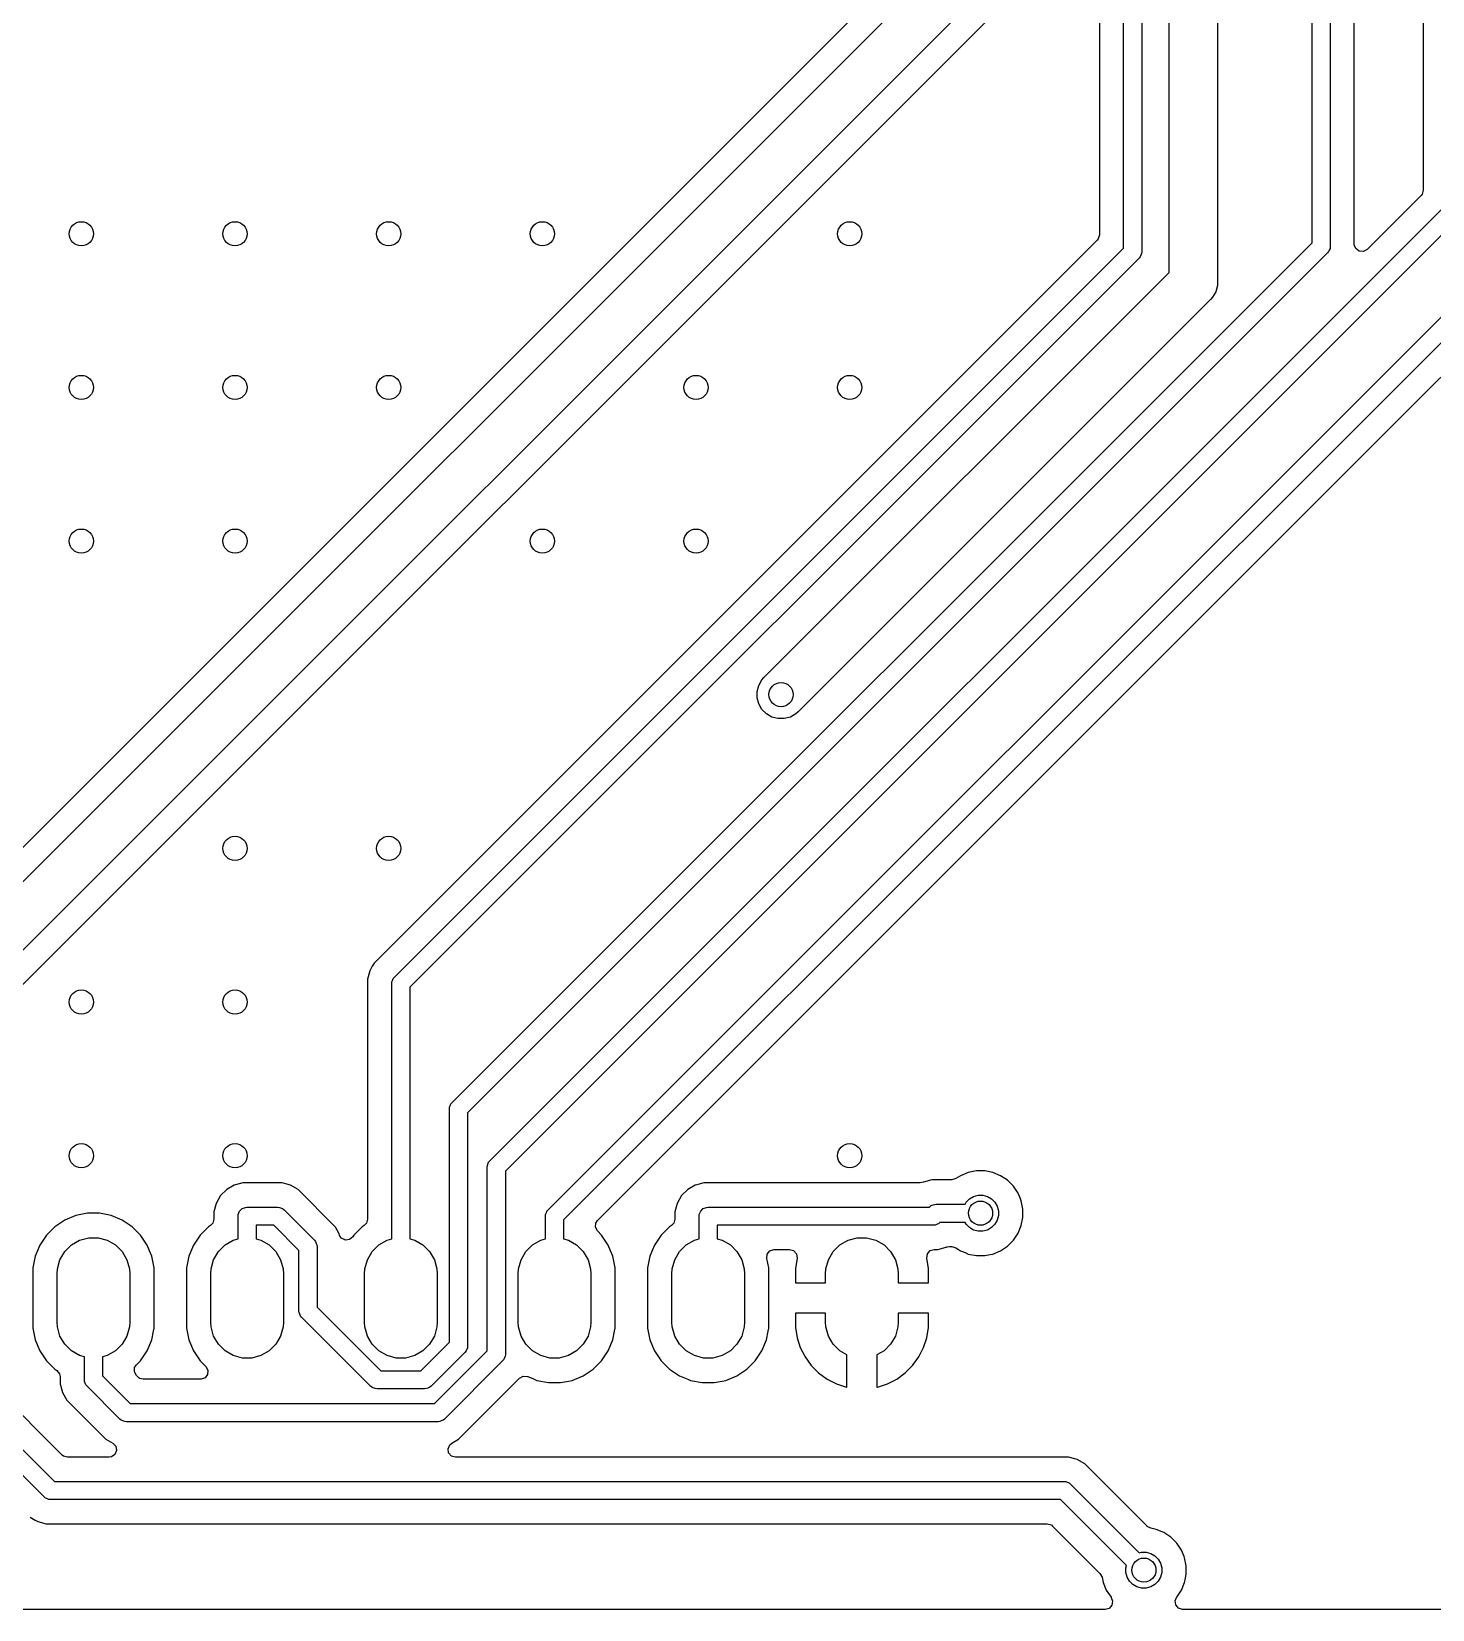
# Model space of a CAD drawing. Extents: x 2.6 to 14.2, y -9.4 to -3.8.
# Drawn here: x 4.451 to 5.362, y -9.426 to -8.399 of the extents above; entities that cross this region are included whole.
import ezdxf

# ---------------------------------------------------------------- set-up
doc = ezdxf.new("R2010")
doc.units = 0
doc.header["$MEASUREMENT"] = 0
doc.layers.add('BLACK', color=7, linetype='CONTINUOUS')

msp = doc.modelspace()

# ---------------------------------------------------------------- linework, layer by layer
at = {"layer": 'BLACK', "linetype": 'CONTINUOUS'}
for p, q in [((5.191, -8.5557), (5.191, -6.9272)), ((5.2225, -6.9338), (5.2225, -8.5622)), ((5.3564, -7.3714), (5.3564, -8.5021)), ((5.284, -8.5364), (5.284, -7.5543)), ((5.2958, -7.5543), (5.2958, -8.5388)), ((5.3115, -8.5372), (5.3115, -7.5628)), ((4.7869, -9.1657), (5.858, -8.0946)), ((5.868, -8.1013), (4.797, -9.1723)), ((5.3501, -8.6416), (5.8812, -8.1104)), ((4.3947, -9.0026), (5.1122, -8.2851)), ((5.139, -8.3028), (4.4123, -9.0295)), ((5.1614, -8.5398), (5.1614, -8.3024)), ((5.1732, -8.3024), (5.1732, -8.5422)), ((4.4213, -9.0428), (5.1373, -8.3268)), ((5.1457, -8.3302), (5.1457, -8.5312)), ((4.9884, -8.3865), (4.3896, -8.9854)), ((5.3564, -8.5021), (5.3556, -8.5047)), ((4.749, -9.1339), (5.3722, -8.5107)), ((5.355, -8.5056), (5.3199, -8.5407)), ((5.3556, -8.5047), (5.355, -8.5056)), ((5.3823, -8.5173), (4.7591, -9.1405)), ((5.1457, -8.5312), (5.1449, -8.5338)), ((5.1442, -8.5346), (4.6738, -9.0051)), ((4.6869, -9.0143), (5.1614, -8.5398)), ((4.7244, -9.0959), (5.284, -8.5364)), ((5.294, -8.543), (4.7345, -9.1026)), ((5.1449, -8.5338), (5.1442, -8.5346)), ((5.1731, -8.5433), (5.1722, -8.5455)), ((5.1732, -8.5422), (5.1731, -8.5433)), ((5.2948, -8.5421), (5.294, -8.543)), ((5.2951, -8.5412), (5.2948, -8.5421)), ((5.2957, -8.54), (5.2951, -8.5412)), ((5.2958, -8.5388), (5.2957, -8.54)), ((5.3115, -8.5376), (5.3115, -8.5372)), ((5.3125, -8.5401), (5.3115, -8.5376)), ((5.3147, -8.5418), (5.3125, -8.5401)), ((5.3175, -8.542), (5.3147, -8.5418)), ((5.3199, -8.5407), (5.3175, -8.542)), ((5.1715, -8.5464), (4.697, -9.0209)), ((5.1722, -8.5455), (5.1715, -8.5464)), ((4.9274, -8.8193), (5.191, -8.5557)), ((5.2224, -8.5642), (5.2213, -8.5682)), ((5.2225, -8.5622), (5.2224, -8.5642)), ((5.2179, -8.5733), (4.9497, -8.8416)), ((5.2193, -8.5718), (5.2179, -8.5733)), ((5.2213, -8.5682), (5.2193, -8.5718)), ((4.819, -9.1726), (5.3501, -8.6416)), ((4.924, -8.8244), (4.926, -8.8208)), ((4.926, -8.8208), (4.9274, -8.8193)), ((4.9229, -8.8284), (4.924, -8.8244)), ((4.9229, -8.8325), (4.9229, -8.8284)), ((4.924, -8.8365), (4.9229, -8.8325)), ((4.926, -8.84), (4.924, -8.8365)), ((4.929, -8.8429), (4.926, -8.84)), ((4.9497, -8.8416), (4.9481, -8.8429)), ((4.9325, -8.845), (4.929, -8.8429)), ((4.9365, -8.846), (4.9325, -8.845)), ((4.9406, -8.846), (4.9365, -8.846)), ((4.9446, -8.845), (4.9406, -8.846)), ((4.9481, -8.8429), (4.9446, -8.845)), ((4.6738, -9.0051), (4.6725, -9.0072)), ((4.6738, -9.0051), (4.6738, -9.0051)), ((4.6709, -9.0101), (4.6694, -9.0156)), ((4.6694, -9.0156), (4.6694, -9.0156)), ((4.6694, -9.0156), (4.6694, -9.1718)), ((4.672, -9.0081), (4.6709, -9.0101)), ((4.6725, -9.0072), (4.672, -9.0081)), ((4.6857, -9.0164), (4.6862, -9.0151)), ((4.6862, -9.0151), (4.6869, -9.0143)), ((4.6852, -9.0184), (4.6853, -9.0173)), ((4.6852, -9.1847), (4.6852, -9.0184)), ((4.6853, -9.0173), (4.6857, -9.0164)), ((4.697, -9.0209), (4.697, -9.1847)), ((4.7228, -9.099), (4.7231, -9.0981)), ((4.7231, -9.0981), (4.7237, -9.0968)), ((4.7237, -9.0968), (4.7244, -9.0959)), ((4.7227, -9.1001), (4.7228, -9.099)), ((4.7227, -9.2519), (4.7227, -9.1001)), ((4.7345, -9.1026), (4.7345, -9.2543)), ((4.7472, -9.138), (4.7474, -9.1369)), ((4.7472, -9.2575), (4.7472, -9.138)), ((4.7474, -9.1369), (4.748, -9.1354)), ((4.748, -9.1354), (4.7482, -9.1348)), ((4.7482, -9.1348), (4.749, -9.1339)), ((4.5827, -9.1497), (4.5778, -9.1525)), ((4.5836, -9.1494), (4.5827, -9.1497)), ((4.5883, -9.1482), (4.5836, -9.1494)), ((4.594, -9.1482), (4.5883, -9.1482)), ((4.6138, -9.1482), (4.594, -9.1482)), ((4.6154, -9.1486), (4.6138, -9.1482)), ((4.6169, -9.149), (4.6154, -9.1486)), ((4.6193, -9.1497), (4.6169, -9.149)), ((4.6169, -9.149), (4.6169, -9.149)), ((4.6242, -9.1525), (4.6193, -9.1497)), ((4.6193, -9.1497), (4.6193, -9.1497)), ((4.7591, -9.1405), (4.7591, -9.2599)), ((4.8827, -9.1497), (4.8778, -9.1525)), ((4.8836, -9.1494), (4.8827, -9.1497)), ((4.8883, -9.1482), (4.8836, -9.1494)), ((4.894, -9.1482), (4.8883, -9.1482)), ((5.0291, -9.1482), (4.894, -9.1482)), ((5.031, -9.1478), (5.0291, -9.1482)), ((5.0311, -9.1477), (5.031, -9.1478)), ((5.0367, -9.1463), (5.0311, -9.1477)), ((5.0496, -9.1463), (5.0367, -9.1463)), ((5.0497, -9.1463), (5.0496, -9.1463)), ((5.0523, -9.1454), (5.0497, -9.1463)), ((5.0552, -9.1435), (5.0523, -9.1454)), ((5.0602, -9.1414), (5.0552, -9.1435)), ((5.0552, -9.1435), (5.0552, -9.1435)), ((5.0656, -9.1404), (5.0602, -9.1414)), ((5.0602, -9.1414), (5.0602, -9.1414)), ((5.071, -9.1404), (5.0656, -9.1404)), ((5.0656, -9.1404), (5.0656, -9.1404)), ((5.0763, -9.1414), (5.071, -9.1404)), ((5.071, -9.1404), (5.071, -9.1404)), ((5.0813, -9.1435), (5.0763, -9.1414)), ((5.0763, -9.1414), (5.0763, -9.1414)), ((5.0859, -9.1465), (5.0813, -9.1435)), ((5.0813, -9.1435), (5.0813, -9.1435)), ((5.0897, -9.1504), (5.0859, -9.1465)), ((5.0859, -9.1465), (5.0859, -9.1465)), ((4.5738, -9.1565), (4.5709, -9.1615)), ((4.5778, -9.1525), (4.5738, -9.1565)), ((4.5738, -9.1565), (4.5738, -9.1565)), ((4.5778, -9.1525), (4.5778, -9.1525)), ((4.648, -9.1763), (4.6242, -9.1525)), ((4.6242, -9.1525), (4.6242, -9.1525)), ((4.8738, -9.1565), (4.8709, -9.1615)), ((4.8778, -9.1525), (4.8738, -9.1565)), ((4.8738, -9.1565), (4.8738, -9.1565)), ((4.8778, -9.1525), (4.8778, -9.1525)), ((5.0589, -9.1608), (5.0611, -9.1586)), ((5.0611, -9.1586), (5.0638, -9.157)), ((5.0638, -9.157), (5.0667, -9.1562)), ((5.0667, -9.1562), (5.0698, -9.1562)), ((5.0698, -9.1562), (5.0728, -9.157)), ((5.0728, -9.157), (5.0755, -9.1586)), ((5.0755, -9.1586), (5.0776, -9.1608)), ((5.0927, -9.1549), (5.0897, -9.1504)), ((5.0897, -9.1504), (5.0897, -9.1504)), ((5.0943, -9.1586), (5.0927, -9.1549)), ((5.0927, -9.1549), (5.0927, -9.1549)), ((5.0948, -9.1599), (5.0943, -9.1586)), ((5.0959, -9.1652), (5.0948, -9.1599)), ((5.0948, -9.1599), (5.0948, -9.1599)), ((5.0948, -9.1599), (5.0948, -9.1599)), ((4.4796, -9.1694), (4.4724, -9.1724)), ((4.4872, -9.1679), (4.4796, -9.1694)), ((4.4796, -9.1694), (4.4796, -9.1694)), ((4.495, -9.1679), (4.4872, -9.1679)), ((4.4872, -9.1679), (4.4872, -9.1679)), ((4.5026, -9.1694), (4.495, -9.1679)), ((4.495, -9.1679), (4.495, -9.1679)), ((4.5098, -9.1724), (4.5026, -9.1694)), ((4.5026, -9.1694), (4.5026, -9.1694)), ((4.5709, -9.1615), (4.5694, -9.167)), ((4.5694, -9.167), (4.5694, -9.167)), ((4.5694, -9.167), (4.5694, -9.1718)), ((4.5709, -9.1615), (4.5709, -9.1615)), ((4.5852, -9.1698), (4.5853, -9.1687)), ((4.5852, -9.1847), (4.5852, -9.1698)), ((4.5853, -9.1687), (4.5862, -9.1666)), ((4.5862, -9.1666), (4.5878, -9.1649)), ((4.5878, -9.1649), (4.59, -9.1641)), ((4.59, -9.1641), (4.5911, -9.1639)), ((4.5911, -9.1639), (4.6109, -9.1639)), ((4.6109, -9.1639), (4.6121, -9.1641)), ((4.6121, -9.1641), (4.6129, -9.1644)), ((4.6129, -9.1644), (4.6142, -9.1649)), ((4.6142, -9.1649), (4.6151, -9.1657)), ((4.6151, -9.1657), (4.6349, -9.1855)), ((4.7852, -9.1698), (4.7853, -9.1687)), ((4.7852, -9.1847), (4.7852, -9.1698)), ((4.7853, -9.1687), (4.786, -9.167)), ((4.786, -9.167), (4.7862, -9.1666)), ((4.7862, -9.1666), (4.7869, -9.1657)), ((4.8709, -9.1615), (4.8694, -9.167)), ((4.8694, -9.167), (4.8694, -9.167)), ((4.8694, -9.167), (4.8694, -9.1718)), ((4.8709, -9.1615), (4.8709, -9.1615)), ((4.8852, -9.1698), (4.8853, -9.1687)), ((4.8852, -9.1847), (4.8852, -9.1698)), ((4.8853, -9.1687), (4.8862, -9.1666)), ((4.8862, -9.1666), (4.8878, -9.1649)), ((4.8878, -9.1649), (4.89, -9.1641)), ((4.89, -9.1641), (4.8911, -9.1639)), ((4.8911, -9.1639), (5.0352, -9.1639)), ((5.0352, -9.1639), (5.0353, -9.1638)), ((5.0353, -9.1638), (5.0362, -9.163)), ((5.0362, -9.163), (5.0375, -9.1625)), ((5.0375, -9.1625), (5.0384, -9.1622)), ((5.0384, -9.1622), (5.0395, -9.162)), ((5.0395, -9.162), (5.0582, -9.162)), ((5.0582, -9.162), (5.0589, -9.1608)), ((5.0776, -9.1608), (5.0792, -9.1634)), ((5.0792, -9.1634), (5.08, -9.1664)), ((5.08, -9.1695), (5.0792, -9.1725)), ((5.08, -9.1664), (5.08, -9.1695)), ((5.0959, -9.1707), (5.0959, -9.1652)), ((5.0959, -9.1652), (5.0959, -9.1652)), ((4.466, -9.1767), (4.4605, -9.1822)), ((4.4724, -9.1724), (4.466, -9.1767)), ((4.466, -9.1767), (4.466, -9.1767)), ((4.4724, -9.1724), (4.4724, -9.1724)), ((4.5162, -9.1767), (4.5098, -9.1724)), ((4.5098, -9.1724), (4.5098, -9.1724)), ((4.5217, -9.1822), (4.5162, -9.1767)), ((4.5162, -9.1767), (4.5162, -9.1767)), ((4.566, -9.1767), (4.5605, -9.1822)), ((4.5673, -9.1759), (4.566, -9.1767)), ((4.566, -9.1767), (4.566, -9.1767)), ((4.5687, -9.1745), (4.5673, -9.1759)), ((4.5694, -9.1718), (4.5687, -9.1745)), ((4.6085, -9.1758), (4.597, -9.1758)), ((4.597, -9.1758), (4.597, -9.1847)), ((4.6248, -9.1921), (4.6085, -9.1758)), ((4.6483, -9.1767), (4.648, -9.1763)), ((4.648, -9.1763), (4.648, -9.1763)), ((4.6485, -9.1771), (4.6483, -9.1767)), ((4.6509, -9.1813), (4.6485, -9.1771)), ((4.666, -9.1767), (4.6605, -9.1822)), ((4.6673, -9.1759), (4.666, -9.1767)), ((4.666, -9.1767), (4.666, -9.1767)), ((4.6687, -9.1745), (4.6673, -9.1759)), ((4.6694, -9.1718), (4.6687, -9.1745)), ((4.797, -9.1723), (4.797, -9.1847)), ((4.8177, -9.1771), (4.8179, -9.1743)), ((4.819, -9.1795), (4.8177, -9.1771)), ((4.8179, -9.1743), (4.819, -9.1726)), ((4.8217, -9.1822), (4.819, -9.1795)), ((4.866, -9.1767), (4.8605, -9.1822)), ((4.8673, -9.1759), (4.866, -9.1767)), ((4.866, -9.1767), (4.866, -9.1767)), ((4.8687, -9.1745), (4.8673, -9.1759)), ((4.8694, -9.1718), (4.8687, -9.1745)), ((5.0376, -9.1758), (4.897, -9.1758)), ((4.897, -9.1758), (4.897, -9.1847)), ((5.0388, -9.1756), (5.0376, -9.1758)), ((5.04, -9.1751), (5.0388, -9.1756)), ((5.0409, -9.1748), (5.04, -9.1751)), ((5.0418, -9.174), (5.0409, -9.1748)), ((5.042, -9.1739), (5.0418, -9.174)), ((5.0582, -9.1739), (5.042, -9.1739)), ((5.0589, -9.1751), (5.0582, -9.1739)), ((5.0611, -9.1773), (5.0589, -9.1751)), ((5.0638, -9.1789), (5.0611, -9.1773)), ((5.0667, -9.1797), (5.0638, -9.1789)), ((5.0698, -9.1797), (5.0667, -9.1797)), ((5.0728, -9.1789), (5.0698, -9.1797)), ((5.0755, -9.1773), (5.0728, -9.1789)), ((5.0776, -9.1751), (5.0755, -9.1773)), ((5.0792, -9.1725), (5.0776, -9.1751)), ((5.0927, -9.181), (5.0948, -9.176)), ((5.0948, -9.176), (5.0959, -9.1707)), ((4.4562, -9.1887), (4.4532, -9.1958)), ((4.4605, -9.1822), (4.4562, -9.1887)), ((4.4562, -9.1887), (4.4562, -9.1887)), ((4.4605, -9.1822), (4.4605, -9.1822)), ((4.4724, -9.1929), (4.4767, -9.1886)), ((4.4767, -9.1886), (4.4821, -9.1855)), ((4.4821, -9.1855), (4.488, -9.1839)), ((4.488, -9.1839), (4.4942, -9.1839)), ((4.4942, -9.1839), (4.5001, -9.1855)), ((4.5001, -9.1855), (4.5055, -9.1886)), ((4.5055, -9.1886), (4.5098, -9.1929)), ((4.526, -9.1887), (4.5217, -9.1822)), ((4.5217, -9.1822), (4.5217, -9.1822)), ((4.5276, -9.1924), (4.526, -9.1887)), ((4.526, -9.1887), (4.526, -9.1887)), ((4.5562, -9.1887), (4.5532, -9.1958)), ((4.5605, -9.1822), (4.5562, -9.1887)), ((4.5562, -9.1887), (4.5562, -9.1887)), ((4.5605, -9.1822), (4.5605, -9.1822)), ((4.5724, -9.1929), (4.5767, -9.1886)), ((4.5767, -9.1886), (4.5821, -9.1855)), ((4.5821, -9.1855), (4.5852, -9.1847)), ((4.597, -9.1847), (4.6001, -9.1855)), ((4.6001, -9.1855), (4.6055, -9.1886)), ((4.6055, -9.1886), (4.6098, -9.1929)), ((4.6349, -9.1855), (4.6356, -9.1864)), ((4.6356, -9.1864), (4.6361, -9.1876)), ((4.6361, -9.1876), (4.6365, -9.1885)), ((4.6365, -9.1885), (4.6366, -9.1896)), ((4.6366, -9.1896), (4.6366, -9.229)), ((4.6512, -9.1823), (4.6509, -9.1813)), ((4.6514, -9.1828), (4.6512, -9.1823)), ((4.6525, -9.1842), (4.6514, -9.1828)), ((4.655, -9.1854), (4.6525, -9.1842)), ((4.6577, -9.185), (4.655, -9.1854)), ((4.6598, -9.1832), (4.6577, -9.185)), ((4.6605, -9.1822), (4.6598, -9.1832)), ((4.6724, -9.1929), (4.6767, -9.1886)), ((4.6767, -9.1886), (4.6821, -9.1855)), ((4.6821, -9.1855), (4.6852, -9.1847)), ((4.697, -9.1847), (4.7001, -9.1855)), ((4.7001, -9.1855), (4.7055, -9.1886)), ((4.7055, -9.1886), (4.7098, -9.1929)), ((4.7724, -9.1929), (4.7767, -9.1886)), ((4.7767, -9.1886), (4.7821, -9.1855)), ((4.7821, -9.1855), (4.7852, -9.1847)), ((4.797, -9.1847), (4.8001, -9.1855)), ((4.8001, -9.1855), (4.8055, -9.1886)), ((4.8055, -9.1886), (4.8098, -9.1929)), ((4.826, -9.1887), (4.8217, -9.1822)), ((4.8217, -9.1822), (4.8217, -9.1822)), ((4.8276, -9.1924), (4.826, -9.1887)), ((4.826, -9.1887), (4.826, -9.1887)), ((4.8562, -9.1887), (4.8532, -9.1958)), ((4.8605, -9.1822), (4.8562, -9.1887)), ((4.8562, -9.1887), (4.8562, -9.1887)), ((4.8605, -9.1822), (4.8605, -9.1822)), ((4.8724, -9.1929), (4.8767, -9.1886)), ((4.8767, -9.1886), (4.8821, -9.1855)), ((4.8821, -9.1855), (4.8852, -9.1847)), ((4.897, -9.1847), (4.9001, -9.1855)), ((4.9001, -9.1855), (4.9055, -9.1886)), ((4.9055, -9.1886), (4.9098, -9.1929)), ((4.9724, -9.1929), (4.9767, -9.1886)), ((4.9767, -9.1886), (4.9821, -9.1855)), ((4.9821, -9.1855), (4.988, -9.1839)), ((4.988, -9.1839), (4.9942, -9.1839)), ((4.9942, -9.1839), (5.0001, -9.1855)), ((5.0001, -9.1855), (5.0055, -9.1886)), ((5.0055, -9.1886), (5.0098, -9.1929)), ((5.0405, -9.1915), (5.046, -9.19)), ((5.046, -9.19), (5.046, -9.19)), ((5.046, -9.19), (5.0461, -9.19)), ((5.0461, -9.19), (5.0464, -9.1899)), ((5.0464, -9.1899), (5.0466, -9.1898)), ((5.0466, -9.1898), (5.048, -9.1896)), ((5.048, -9.1896), (5.0496, -9.1896)), ((5.0496, -9.1896), (5.0522, -9.1904)), ((5.0522, -9.1904), (5.0523, -9.1904)), ((5.0523, -9.1904), (5.0539, -9.1915)), ((5.0813, -9.1924), (5.0859, -9.1894)), ((5.0859, -9.1894), (5.0897, -9.1855)), ((5.0897, -9.1855), (5.0927, -9.181)), ((4.4532, -9.1958), (4.4517, -9.2034)), ((4.4532, -9.1958), (4.4532, -9.1958)), ((4.4677, -9.2042), (4.4693, -9.1983)), ((4.4693, -9.1983), (4.4724, -9.1929)), ((4.5098, -9.1929), (4.5129, -9.1983)), ((4.5129, -9.1983), (4.5145, -9.2042)), ((4.529, -9.1958), (4.5276, -9.1924)), ((4.5305, -9.2034), (4.529, -9.1958)), ((4.529, -9.1958), (4.529, -9.1958)), ((4.529, -9.1958), (4.529, -9.1958)), ((4.5532, -9.1958), (4.5517, -9.2034)), ((4.5532, -9.1958), (4.5532, -9.1958)), ((4.5677, -9.2042), (4.5693, -9.1983)), ((4.5693, -9.1983), (4.5724, -9.1929)), ((4.6098, -9.1929), (4.6129, -9.1983)), ((4.6129, -9.1983), (4.6145, -9.2042)), ((4.6248, -9.2314), (4.6248, -9.1921)), ((4.6677, -9.2042), (4.6693, -9.1983)), ((4.6693, -9.1983), (4.6724, -9.1929)), ((4.7098, -9.1929), (4.7129, -9.1983)), ((4.7129, -9.1983), (4.7145, -9.2042)), ((4.7677, -9.2042), (4.7693, -9.1983)), ((4.7693, -9.1983), (4.7724, -9.1929)), ((4.8098, -9.1929), (4.8129, -9.1983)), ((4.8129, -9.1983), (4.8145, -9.2042)), ((4.829, -9.1958), (4.8276, -9.1924)), ((4.8305, -9.2034), (4.829, -9.1958)), ((4.829, -9.1958), (4.829, -9.1958)), ((4.829, -9.1958), (4.829, -9.1958)), ((4.8532, -9.1958), (4.8517, -9.2034)), ((4.8532, -9.1958), (4.8532, -9.1958)), ((4.8677, -9.2042), (4.8693, -9.1983)), ((4.8693, -9.1983), (4.8724, -9.1929)), ((4.9098, -9.1929), (4.9129, -9.1983)), ((4.9129, -9.1983), (4.9145, -9.2042)), ((4.9293, -9.1974), (4.9295, -9.1946)), ((4.9305, -9.2034), (4.9293, -9.1974)), ((4.9295, -9.1946), (4.9312, -9.1924)), ((4.9312, -9.1924), (4.9338, -9.1915)), ((4.9338, -9.1915), (4.9341, -9.1915)), ((4.9341, -9.1915), (4.944, -9.1915)), ((4.944, -9.1915), (4.9467, -9.1923)), ((4.9467, -9.1923), (4.9485, -9.1944)), ((4.9489, -9.1972), (4.9478, -9.2039)), ((4.9485, -9.1944), (4.9489, -9.1971)), ((4.9489, -9.1971), (4.9489, -9.1972)), ((4.9677, -9.2042), (4.9693, -9.1983)), ((4.9693, -9.1983), (4.9724, -9.1929)), ((5.0098, -9.1929), (5.0129, -9.1983)), ((5.0129, -9.1983), (5.0145, -9.2042)), ((5.0333, -9.1972), (5.0337, -9.1944)), ((5.0344, -9.2039), (5.0333, -9.1972)), ((5.0337, -9.1944), (5.0355, -9.1923)), ((5.0355, -9.1923), (5.0381, -9.1915)), ((5.0381, -9.1915), (5.0382, -9.1915)), ((5.0382, -9.1915), (5.0405, -9.1915)), ((5.0405, -9.1915), (5.0405, -9.1915)), ((5.0405, -9.1915), (5.0405, -9.1915)), ((5.0539, -9.1915), (5.0552, -9.1924)), ((5.0552, -9.1924), (5.0552, -9.1924)), ((5.0552, -9.1924), (5.0552, -9.1924)), ((5.0552, -9.1924), (5.0582, -9.1936)), ((5.0582, -9.1936), (5.0602, -9.1945)), ((5.0602, -9.1945), (5.0602, -9.1945)), ((5.0602, -9.1945), (5.0602, -9.1945)), ((5.0602, -9.1945), (5.0656, -9.1955)), ((5.0656, -9.1955), (5.0656, -9.1955)), ((5.0656, -9.1955), (5.071, -9.1955)), ((5.071, -9.1955), (5.0746, -9.1948)), ((5.0746, -9.1948), (5.0763, -9.1945)), ((5.0763, -9.1945), (5.0813, -9.1924)), ((4.4517, -9.2034), (4.4517, -9.2034)), ((4.4517, -9.2034), (4.4517, -9.2427)), ((4.4675, -9.2073), (4.4677, -9.2042)), ((4.4675, -9.2388), (4.4675, -9.2073)), ((4.5145, -9.2042), (4.5147, -9.2073)), ((4.5147, -9.2073), (4.5147, -9.2388)), ((4.5305, -9.2427), (4.5305, -9.2034)), ((4.5517, -9.2034), (4.5517, -9.2034)), ((4.5517, -9.2034), (4.5517, -9.2427)), ((4.5675, -9.2073), (4.5677, -9.2042)), ((4.5675, -9.2388), (4.5675, -9.2073)), ((4.6145, -9.2042), (4.6147, -9.2073)), ((4.6147, -9.2073), (4.6147, -9.2388)), ((4.6675, -9.2073), (4.6677, -9.2042)), ((4.6675, -9.2388), (4.6675, -9.2073)), ((4.7145, -9.2042), (4.7147, -9.2073)), ((4.7147, -9.2073), (4.7147, -9.2388)), ((4.7675, -9.2073), (4.7677, -9.2042)), ((4.7675, -9.2388), (4.7675, -9.2073)), ((4.8145, -9.2042), (4.8147, -9.2073)), ((4.8147, -9.2073), (4.8147, -9.2388)), ((4.8305, -9.2427), (4.8305, -9.2034)), ((4.8517, -9.2034), (4.8517, -9.2034)), ((4.8517, -9.2034), (4.8517, -9.2427)), ((4.8675, -9.2073), (4.8677, -9.2042)), ((4.8675, -9.2388), (4.8675, -9.2073)), ((4.9145, -9.2042), (4.9147, -9.2073)), ((4.9147, -9.2073), (4.9147, -9.2388)), ((4.9305, -9.2427), (4.9305, -9.2034)), ((4.9305, -9.2034), (4.9305, -9.2034)), ((4.9478, -9.2039), (4.9478, -9.2132)), ((4.9675, -9.2073), (4.9677, -9.2042)), ((4.9675, -9.2132), (4.9675, -9.2073)), ((5.0145, -9.2042), (5.0147, -9.2073)), ((5.0147, -9.2073), (5.0147, -9.2132)), ((5.0344, -9.2132), (5.0344, -9.2039)), ((4.9478, -9.2132), (4.9675, -9.2132)), ((5.0147, -9.2132), (5.0344, -9.2132)), ((4.6249, -9.2325), (4.6248, -9.2314)), ((4.6366, -9.229), (4.678, -9.2704)), ((4.4677, -9.2419), (4.4675, -9.2388)), ((4.4693, -9.2479), (4.4677, -9.2419)), ((4.5145, -9.2419), (4.5129, -9.2479)), ((4.5147, -9.2388), (4.5145, -9.2419)), ((4.5677, -9.2419), (4.5675, -9.2388)), ((4.5693, -9.2479), (4.5677, -9.2419)), ((4.6145, -9.2419), (4.6129, -9.2479)), ((4.6147, -9.2388), (4.6145, -9.2419)), ((4.6258, -9.2347), (4.6249, -9.2325)), ((4.6265, -9.2356), (4.6258, -9.2347)), ((4.6714, -9.2805), (4.6265, -9.2356)), ((4.6677, -9.2419), (4.6675, -9.2388)), ((4.6693, -9.2479), (4.6677, -9.2419)), ((4.7145, -9.2419), (4.7129, -9.2479)), ((4.7147, -9.2388), (4.7145, -9.2419)), ((4.7677, -9.2419), (4.7675, -9.2388)), ((4.7693, -9.2479), (4.7677, -9.2419)), ((4.8145, -9.2419), (4.8129, -9.2479)), ((4.8147, -9.2388), (4.8145, -9.2419)), ((4.8677, -9.2419), (4.8675, -9.2388)), ((4.8693, -9.2479), (4.8677, -9.2419)), ((4.9145, -9.2419), (4.9129, -9.2479)), ((4.9147, -9.2388), (4.9145, -9.2419)), ((4.9478, -9.2329), (4.9478, -9.2422)), ((4.9675, -9.2329), (4.9478, -9.2329)), ((4.9478, -9.2422), (4.9489, -9.249)), ((4.9675, -9.2388), (4.9675, -9.2329)), ((4.9677, -9.2419), (4.9675, -9.2388)), ((4.9693, -9.2479), (4.9677, -9.2419)), ((5.0145, -9.2419), (5.0129, -9.2479)), ((5.0147, -9.2388), (5.0145, -9.2419)), ((5.0344, -9.2329), (5.0147, -9.2329)), ((5.0147, -9.2329), (5.0147, -9.2388)), ((5.0333, -9.249), (5.0344, -9.2422)), ((5.0344, -9.2422), (5.0344, -9.2329)), ((4.4517, -9.2427), (4.4517, -9.2427)), ((4.4517, -9.2427), (4.4517, -9.2427)), ((4.4517, -9.2427), (4.4532, -9.2503)), ((4.4532, -9.2503), (4.4532, -9.2503)), ((4.4532, -9.2503), (4.4562, -9.2575)), ((4.4724, -9.2532), (4.4693, -9.2479)), ((4.5129, -9.2479), (4.5098, -9.2532)), ((4.526, -9.2575), (4.529, -9.2503)), ((4.529, -9.2503), (4.5301, -9.2447)), ((4.5301, -9.2447), (4.5305, -9.2427)), ((4.5517, -9.2427), (4.5517, -9.2427)), ((4.5517, -9.2427), (4.5517, -9.2427)), ((4.5517, -9.2427), (4.5532, -9.2503)), ((4.5532, -9.2503), (4.5532, -9.2503)), ((4.5532, -9.2503), (4.5562, -9.2575)), ((4.5724, -9.2532), (4.5693, -9.2479)), ((4.6129, -9.2479), (4.6098, -9.2532)), ((4.6724, -9.2532), (4.6693, -9.2479)), ((4.7042, -9.2704), (4.7227, -9.2519)), ((4.7129, -9.2479), (4.7098, -9.2532)), ((4.7724, -9.2532), (4.7693, -9.2479)), ((4.8129, -9.2479), (4.8098, -9.2532)), ((4.826, -9.2575), (4.829, -9.2503)), ((4.829, -9.2503), (4.8301, -9.2447)), ((4.8301, -9.2447), (4.8305, -9.2427)), ((4.8517, -9.2427), (4.8517, -9.2427)), ((4.8517, -9.2427), (4.8517, -9.2427)), ((4.8517, -9.2427), (4.8532, -9.2503)), ((4.8532, -9.2503), (4.8532, -9.2503)), ((4.8532, -9.2503), (4.8562, -9.2575)), ((4.8724, -9.2532), (4.8693, -9.2479)), ((4.9129, -9.2479), (4.9098, -9.2532)), ((4.926, -9.2575), (4.929, -9.2503)), ((4.929, -9.2503), (4.9301, -9.2447)), ((4.9301, -9.2447), (4.9305, -9.2427)), ((4.9489, -9.249), (4.951, -9.2554)), ((4.9724, -9.2532), (4.9693, -9.2479)), ((5.0129, -9.2479), (5.0098, -9.2532)), ((5.0312, -9.2554), (5.0333, -9.249)), ((4.4562, -9.2575), (4.4562, -9.2575)), ((4.4562, -9.2575), (4.4605, -9.2639)), ((4.4767, -9.2576), (4.4724, -9.2532)), ((4.4821, -9.2606), (4.4767, -9.2576)), ((4.4852, -9.2615), (4.4821, -9.2606)), ((4.4852, -9.2763), (4.4852, -9.2615)), ((4.5001, -9.2606), (4.497, -9.2615)), ((4.497, -9.2615), (4.497, -9.2738)), ((4.5055, -9.2576), (4.5001, -9.2606)), ((4.5098, -9.2532), (4.5055, -9.2576)), ((4.5217, -9.2639), (4.526, -9.2575)), ((4.5562, -9.2575), (4.5562, -9.2575)), ((4.5562, -9.2575), (4.5605, -9.2639)), ((4.5767, -9.2576), (4.5724, -9.2532)), ((4.5821, -9.2606), (4.5767, -9.2576)), ((4.588, -9.2622), (4.5821, -9.2606)), ((4.5942, -9.2622), (4.588, -9.2622)), ((4.6001, -9.2606), (4.5942, -9.2622)), ((4.6055, -9.2576), (4.6001, -9.2606)), ((4.6098, -9.2532), (4.6055, -9.2576)), ((4.6767, -9.2576), (4.6724, -9.2532)), ((4.6821, -9.2606), (4.6767, -9.2576)), ((4.688, -9.2622), (4.6821, -9.2606)), ((4.6942, -9.2622), (4.688, -9.2622)), ((4.7001, -9.2606), (4.6942, -9.2622)), ((4.7055, -9.2576), (4.7001, -9.2606)), ((4.7098, -9.2532), (4.7055, -9.2576)), ((4.7328, -9.2585), (4.7108, -9.2805)), ((4.7129, -9.2918), (4.7472, -9.2575)), ((4.7335, -9.2576), (4.7328, -9.2585)), ((4.7344, -9.2555), (4.7335, -9.2576)), ((4.7345, -9.2543), (4.7344, -9.2555)), ((4.7588, -9.2615), (4.7581, -9.2632)), ((4.7589, -9.2611), (4.7588, -9.2615)), ((4.7591, -9.2599), (4.7589, -9.2611)), ((4.7767, -9.2576), (4.7724, -9.2532)), ((4.7821, -9.2606), (4.7767, -9.2576)), ((4.788, -9.2622), (4.7821, -9.2606)), ((4.7942, -9.2622), (4.788, -9.2622)), ((4.8001, -9.2606), (4.7942, -9.2622)), ((4.8055, -9.2576), (4.8001, -9.2606)), ((4.8098, -9.2532), (4.8055, -9.2576)), ((4.8217, -9.2639), (4.826, -9.2575)), ((4.8562, -9.2575), (4.8562, -9.2575)), ((4.8562, -9.2575), (4.8605, -9.2639)), ((4.8767, -9.2576), (4.8724, -9.2532)), ((4.8821, -9.2606), (4.8767, -9.2576)), ((4.888, -9.2622), (4.8821, -9.2606)), ((4.8942, -9.2622), (4.888, -9.2622)), ((4.9001, -9.2606), (4.8942, -9.2622)), ((4.9055, -9.2576), (4.9001, -9.2606)), ((4.9098, -9.2532), (4.9055, -9.2576)), ((4.9217, -9.2639), (4.926, -9.2575)), ((4.951, -9.2554), (4.9541, -9.2615)), ((4.9541, -9.2615), (4.9581, -9.267)), ((4.9767, -9.2576), (4.9724, -9.2532)), ((4.9813, -9.2602), (4.9767, -9.2576)), ((4.9813, -9.2811), (4.9813, -9.2602)), ((5.0055, -9.2576), (5.0009, -9.2602)), ((5.0009, -9.2602), (5.0009, -9.2811)), ((5.0098, -9.2532), (5.0055, -9.2576)), ((5.0241, -9.267), (5.0281, -9.2615)), ((5.0281, -9.2615), (5.0312, -9.2554)), ((4.4605, -9.2639), (4.4605, -9.2639)), ((4.4605, -9.2639), (4.466, -9.2694)), ((4.466, -9.2694), (4.466, -9.2694)), ((4.466, -9.2694), (4.466, -9.2694)), ((4.466, -9.2694), (4.4673, -9.2703)), ((4.4673, -9.2703), (4.469, -9.2724)), ((4.469, -9.2724), (4.4694, -9.2743)), ((4.5177, -9.2711), (4.5179, -9.2684)), ((4.519, -9.2735), (4.5177, -9.2711)), ((4.5179, -9.2684), (4.519, -9.2666)), ((4.519, -9.2666), (4.5217, -9.2639)), ((4.5605, -9.2639), (4.5605, -9.2639)), ((4.5605, -9.2639), (4.5643, -9.2677)), ((4.5654, -9.2728), (4.5637, -9.275)), ((4.5643, -9.2677), (4.5656, -9.2701)), ((4.5656, -9.2701), (4.5654, -9.2728)), ((4.678, -9.2704), (4.7042, -9.2704)), ((4.7573, -9.2641), (4.7196, -9.3019)), ((4.7581, -9.2632), (4.7573, -9.2641)), ((4.8098, -9.2737), (4.8162, -9.2694)), ((4.8162, -9.2694), (4.8217, -9.2639)), ((4.8605, -9.2639), (4.8605, -9.2639)), ((4.8605, -9.2639), (4.866, -9.2694)), ((4.866, -9.2694), (4.866, -9.2694)), ((4.866, -9.2694), (4.8724, -9.2737)), ((4.9098, -9.2737), (4.9162, -9.2694)), ((4.9162, -9.2694), (4.9217, -9.2639)), ((4.9581, -9.267), (4.9629, -9.2718)), ((4.9629, -9.2718), (4.9684, -9.2759)), ((5.0138, -9.2759), (5.0193, -9.2718)), ((5.0193, -9.2718), (5.0241, -9.267)), ((4.4591, -9.3526), (4.3869, -9.2805)), ((4.397, -9.2738), (4.4657, -9.3425)), ((4.4708, -9.3253), (4.419, -9.2735)), ((4.4694, -9.2743), (4.4694, -9.2791)), ((4.4694, -9.2791), (4.4696, -9.2798)), ((4.4696, -9.2798), (4.4709, -9.2846)), ((4.4853, -9.2774), (4.4852, -9.2763)), ((4.4862, -9.2796), (4.4853, -9.2774)), ((4.4869, -9.2805), (4.4862, -9.2796)), ((4.5083, -9.3019), (4.4869, -9.2805)), ((4.497, -9.2738), (4.515, -9.2918)), ((4.5201, -9.2746), (4.519, -9.2735)), ((4.5209, -9.2752), (4.5201, -9.2746)), ((4.521, -9.2753), (4.5209, -9.2752)), ((4.5212, -9.2754), (4.521, -9.2753)), ((4.5223, -9.2757), (4.5212, -9.2754)), ((4.5235, -9.276), (4.5223, -9.2757)), ((4.5608, -9.276), (4.5235, -9.276)), ((4.5612, -9.276), (4.5608, -9.276)), ((4.5637, -9.275), (4.5612, -9.276)), ((4.6723, -9.2812), (4.6714, -9.2805)), ((4.6732, -9.2816), (4.6723, -9.2812)), ((4.6744, -9.2821), (4.6732, -9.2816)), ((4.6756, -9.2822), (4.6744, -9.2821)), ((4.7066, -9.2822), (4.6756, -9.2822)), ((4.7078, -9.2821), (4.7066, -9.2822)), ((4.7087, -9.2817), (4.7078, -9.2821)), ((4.7099, -9.2812), (4.7087, -9.2817)), ((4.7108, -9.2805), (4.7099, -9.2812)), ((4.7287, -9.315), (4.7684, -9.2753)), ((4.7684, -9.2753), (4.7708, -9.274)), ((4.7708, -9.274), (4.7736, -9.2742)), ((4.7736, -9.2742), (4.7737, -9.2743)), ((4.7737, -9.2743), (4.7775, -9.2758)), ((4.7775, -9.2758), (4.7796, -9.2767)), ((4.7796, -9.2767), (4.7796, -9.2767)), ((4.7796, -9.2767), (4.7796, -9.2767)), ((4.7796, -9.2767), (4.7872, -9.2782)), ((4.7872, -9.2782), (4.7872, -9.2782)), ((4.7872, -9.2782), (4.795, -9.2782)), ((4.795, -9.2782), (4.8001, -9.2772)), ((4.8001, -9.2772), (4.8026, -9.2767)), ((4.8026, -9.2767), (4.8098, -9.2737)), ((4.8724, -9.2737), (4.8724, -9.2737)), ((4.8724, -9.2737), (4.8779, -9.276)), ((4.8779, -9.276), (4.8796, -9.2767)), ((4.8796, -9.2767), (4.8796, -9.2767)), ((4.8796, -9.2767), (4.8796, -9.2767)), ((4.8796, -9.2767), (4.8872, -9.2782)), ((4.8872, -9.2782), (4.8872, -9.2782)), ((4.8872, -9.2782), (4.895, -9.2782)), ((4.895, -9.2782), (4.9001, -9.2772)), ((4.9001, -9.2772), (4.9026, -9.2767)), ((4.9026, -9.2767), (4.9098, -9.2737)), ((4.9684, -9.2759), (4.9745, -9.2789)), ((4.9745, -9.2789), (4.981, -9.2811)), ((4.981, -9.2811), (4.981, -9.2811)), ((4.981, -9.2811), (4.9813, -9.2811)), ((4.9813, -9.2811), (4.9813, -9.2811)), ((5.0009, -9.2811), (5.0012, -9.2811)), ((5.0012, -9.2811), (5.0077, -9.2789)), ((5.0077, -9.2789), (5.0138, -9.2759)), ((4.4709, -9.2846), (4.4738, -9.2896)), ((4.4738, -9.2896), (4.4952, -9.311)), ((4.515, -9.2918), (4.7129, -9.2918)), ((4.5092, -9.3026), (4.5083, -9.3019)), ((4.5101, -9.303), (4.5092, -9.3026)), ((4.5114, -9.3035), (4.5101, -9.303)), ((4.5125, -9.3036), (4.5114, -9.3035)), ((4.7154, -9.3036), (4.5125, -9.3036)), ((4.7165, -9.3035), (4.7154, -9.3036)), ((4.7174, -9.3031), (4.7165, -9.3035)), ((4.7187, -9.3026), (4.7174, -9.3031)), ((4.7196, -9.3019), (4.7187, -9.3026)), ((4.4952, -9.311), (4.4952, -9.311)), ((4.4952, -9.311), (4.4992, -9.315)), ((4.4992, -9.315), (4.4992, -9.315)), ((4.4992, -9.315), (4.4992, -9.315)), ((4.4992, -9.315), (4.5037, -9.3176)), ((4.5037, -9.3176), (4.5056, -9.3196)), ((4.5061, -9.3223), (4.5051, -9.3249)), ((4.5056, -9.3196), (4.5061, -9.3223)), ((4.7218, -9.3212), (4.723, -9.3186)), ((4.7222, -9.3239), (4.7218, -9.3212)), ((4.724, -9.326), (4.7222, -9.3239)), ((4.723, -9.3186), (4.7242, -9.3176)), ((4.7242, -9.3176), (4.7253, -9.317)), ((4.7253, -9.317), (4.7287, -9.315)), ((4.4716, -9.326), (4.4708, -9.3253)), ((4.4742, -9.3267), (4.4716, -9.326)), ((4.5013, -9.3267), (4.4742, -9.3267)), ((4.5028, -9.3265), (4.5013, -9.3267)), ((4.5051, -9.3249), (4.5028, -9.3265)), ((4.7266, -9.3267), (4.724, -9.326)), ((5.1256, -9.3267), (4.7266, -9.3267)), ((5.1297, -9.3278), (5.1256, -9.3267)), ((5.1256, -9.3267), (5.1256, -9.3267)), ((5.1311, -9.3282), (5.1297, -9.3278)), ((5.1361, -9.3311), (5.1311, -9.3282)), ((5.1311, -9.3282), (5.1311, -9.3282)), ((5.1767, -9.3717), (5.1361, -9.3311)), ((5.1361, -9.3311), (5.1361, -9.3311)), ((4.4657, -9.3425), (5.1227, -9.3425)), ((5.1227, -9.3425), (5.1239, -9.3426)), ((5.1239, -9.3426), (5.1242, -9.3427)), ((5.1242, -9.3427), (5.126, -9.3435)), ((5.126, -9.3435), (5.1269, -9.3442)), ((5.1269, -9.3442), (5.1716, -9.3889)), ((4.4599, -9.3533), (4.4591, -9.3526)), ((4.4612, -9.3538), (4.4599, -9.3533)), ((4.4621, -9.3542), (4.4612, -9.3538)), ((4.4632, -9.3543), (4.4621, -9.3542)), ((5.1203, -9.3543), (4.4632, -9.3543)), ((5.1632, -9.3973), (5.1203, -9.3543)), ((4.4499, -9.3657), (4.4532, -9.3676)), ((4.4532, -9.3676), (4.4532, -9.3676)), ((4.4532, -9.3676), (4.4532, -9.3676)), ((4.4532, -9.3676), (4.4549, -9.3686)), ((4.4549, -9.3686), (4.4604, -9.3701)), ((4.4604, -9.3701), (4.4604, -9.3701)), ((4.4604, -9.3701), (4.4661, -9.3701)), ((4.4661, -9.3701), (5.1117, -9.3701)), ((5.1117, -9.3701), (5.1144, -9.3708)), ((5.1144, -9.3708), (5.1152, -9.3715)), ((5.1152, -9.3715), (5.146, -9.4023)), ((5.1767, -9.3718), (5.1767, -9.3717)), ((5.1792, -9.373), (5.1767, -9.3718)), ((5.1826, -9.3737), (5.1792, -9.373)), ((5.1876, -9.3758), (5.1826, -9.3737)), ((5.1826, -9.3737), (5.1826, -9.3737)), ((5.1922, -9.3788), (5.1876, -9.3758)), ((5.1876, -9.3758), (5.1876, -9.3758)), ((5.196, -9.3826), (5.1922, -9.3788)), ((5.1922, -9.3788), (5.1922, -9.3788)), ((5.199, -9.3872), (5.196, -9.3826)), ((5.196, -9.3826), (5.196, -9.3826)), ((5.1716, -9.3889), (5.173, -9.3885)), ((5.173, -9.3885), (5.1761, -9.3885)), ((5.1761, -9.3885), (5.1791, -9.3893)), ((5.1791, -9.3893), (5.1818, -9.3909)), ((5.1818, -9.3909), (5.1839, -9.393)), ((5.1839, -9.393), (5.1855, -9.3957)), ((5.1855, -9.3957), (5.1863, -9.3987)), ((5.2007, -9.3913), (5.199, -9.3872)), ((5.199, -9.3872), (5.199, -9.3872)), ((5.2011, -9.3922), (5.2007, -9.3913)), ((5.2022, -9.3975), (5.2011, -9.3922)), ((5.2011, -9.3922), (5.2011, -9.3922)), ((5.2011, -9.3922), (5.2011, -9.3922)), ((5.146, -9.4023), (5.1474, -9.4048)), ((5.1474, -9.4048), (5.1474, -9.4048)), ((5.1474, -9.4048), (5.1481, -9.4083)), ((5.1629, -9.3987), (5.1632, -9.3973)), ((5.1629, -9.4018), (5.1629, -9.3987)), ((5.1637, -9.4047), (5.1629, -9.4018)), ((5.1652, -9.4074), (5.1637, -9.4047)), ((5.1855, -9.4047), (5.1839, -9.4074)), ((5.1863, -9.4018), (5.1855, -9.4047)), ((5.1863, -9.3987), (5.1863, -9.4018)), ((5.2011, -9.4083), (5.2014, -9.4065)), ((5.2014, -9.4065), (5.2022, -9.4029)), ((5.2022, -9.4029), (5.2022, -9.3975)), ((5.1481, -9.4083), (5.1481, -9.4083)), ((5.1481, -9.4083), (5.1501, -9.4133)), ((5.1501, -9.4133), (5.1501, -9.4133)), ((5.1501, -9.4133), (5.1532, -9.4178)), ((5.1674, -9.4096), (5.1652, -9.4074)), ((5.1701, -9.4111), (5.1674, -9.4096)), ((5.173, -9.4119), (5.1701, -9.4111)), ((5.1761, -9.4119), (5.173, -9.4119)), ((5.1791, -9.4111), (5.1761, -9.4119)), ((5.1818, -9.4096), (5.1791, -9.4111)), ((5.1839, -9.4074), (5.1818, -9.4096)), ((5.196, -9.4178), (5.199, -9.4133)), ((5.199, -9.4133), (5.2011, -9.4083)), ((5.1494, -9.4258), (4.3664, -9.4258)), ((5.1519, -9.4251), (5.1494, -9.4258)), ((5.1538, -9.4231), (5.1519, -9.4251)), ((5.1532, -9.4178), (5.1532, -9.4178)), ((5.1532, -9.4178), (5.1532, -9.4178)), ((5.1532, -9.4178), (5.1533, -9.418)), ((5.1533, -9.418), (5.1532, -9.418)), ((5.1532, -9.418), (5.1542, -9.4204)), ((5.1542, -9.4204), (5.1538, -9.4231)), ((5.1949, -9.4202), (5.1959, -9.418)), ((5.1953, -9.4229), (5.1949, -9.4202)), ((5.1971, -9.425), (5.1953, -9.4229)), ((5.1959, -9.418), (5.196, -9.4178)), ((5.1959, -9.418), (5.1959, -9.418)), ((5.196, -9.4178), (5.196, -9.4178)), ((5.196, -9.4178), (5.196, -9.4178)), ((5.196, -9.4178), (5.196, -9.4178)), ((5.1998, -9.4258), (5.1971, -9.425)), ((13.8929, -9.4258), (5.1998, -9.4258))]:
    msp.add_line(p, q, dxfattribs=at)
at = {"layer": 'BLACK'}
for centre in [(4.4832, -8.5305), (4.5832, -8.5305), (4.6832, -8.5305), (4.7832, -8.5305), (4.9832, -8.5305), (4.4832, -8.6305), (4.5832, -8.6305), (4.6832, -8.6305), (4.8832, -8.6305), (4.9832, -8.6305), (4.4832, -8.7305), (4.5832, -8.7305), (4.7832, -8.7305), (4.8832, -8.7305), (4.9385, -8.8304), (4.5832, -8.9305), (4.6832, -8.9305), (4.4832, -9.0305), (4.5832, -9.0305), (4.4832, -9.1305), (4.5832, -9.1305), (4.9832, -9.1305), (5.0683, -9.1679), (5.1746, -9.4002)]:
    msp.add_circle(centre, 0.00787, dxfattribs=at)

doc.saveas('drawing.dxf')
